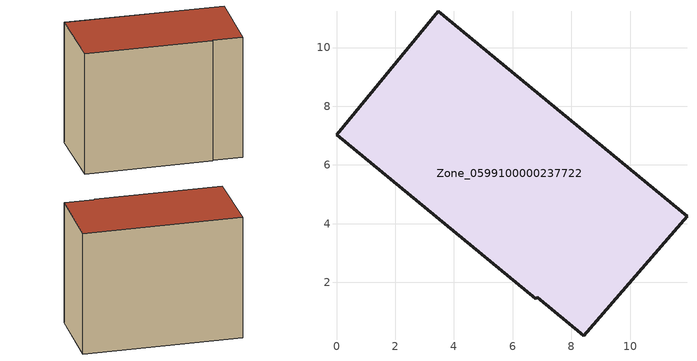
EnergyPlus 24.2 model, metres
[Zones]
Zone_0599100000237722
 floor ground (C_G): 8.43,0.18 6.84,1.5 6.78,1.44 0,7.03 3.47,11.23 11.94,4.25 z0
 wall outside (C_F): 11.94,4.25 3.47,11.23 0,7.03 6.78,1.44 6.84,1.5 8.43,0.18 11.94,4.25 z0:8.69
 roof outside (C_R): 6.84,1.5 8.43,0.18 11.94,4.25 3.47,11.23 0,7.03 6.78,1.44 z8.69
[BUILDING]
Pand.0599100000237722: North Axis=0; Terrain=City; Loads Convergence Tolerance Value=0.04; Temperature Convergence Tolerance Value=0.4; Solar Distribution=FullExterior; Maximum Number of Warmup Days=25; Minimum Number of Warmup Days=1
[Site:Location]
Rotterdam.The.Hague.AP_ZH_NLD Design_Conditions: Latitude=51.96; Longitude=4.45; Time Zone=1; Elevation=-4.5
[SITE:GROUNDTEMPERATURE:BUILDINGSURFACE]
18, 18, 18, 18, 18, 18, 18, 18, 18, 18, 18, 18
[MATERIAL] Thermal Absorptance=0.9; Solar Absorptance=0.7; Visible Absorptance=0.7
Name | Roughness | Thickness | Conductivity | Density | Specific Heat
G.TI.1992-2005 | MediumSmooth | 0.15 | 0.06 | 540 | 1210
F.TI.1992-2005 | Rough | 0.3 | 0.12 | 1920 | 840
R.TI.1992-2005 | MediumRough | 0.2 | 0.08 | 1500 | 1000
[CONSTRUCTION]
C_G: G.TI.1992-2005
C_F: F.TI.1992-2005
C_R: R.TI.1992-2005
[ZONE]
Zone_0599100000237722: Type=1; Multiplier=1; Ceiling Height=Autocalculate; Volume=Autocalculate; Floor Area=autocalculate; Part of Total Floor Area=Yes
[ZONEINFILTRATION:DESIGNFLOWRATE]
Infil_Zone_0599100000237722: Zone or ZoneList or Space or SpaceList=Zone_0599100000237722; Schedule=AlwaysOn; Design Flow Rate Calculation Method=Flow/Area; Flow Rate per Floor Area=0.0015; Constant Term Coefficient=1; Temperature Term Coefficient=0; Velocity Term Coefficient=0; Velocity Squared Term Coefficient=0
[HVACTEMPLATE:ZONE:IDEALLOADSAIRSYSTEM]
Zone_0599100000237722: Maximum Heating Supply Air Temperature=50; Minimum Cooling Supply Air Temperature=13; Maximum Heating Supply Air Humidity Ratio=0.0156; Minimum Cooling Supply Air Humidity Ratio=0.0077; Heating Limit=NoLimit; Cooling Limit=NoLimit; Dehumidification Control Type=ConstantSensibleHeatRatio; Cooling Sensible Heat Ratio=0.7; Dehumidification Setpoint=60; Humidification Control Type=None; Humidification Setpoint=30; Outdoor Air Method=None; Outdoor Air Flow Rate per Person=0.00944; Outdoor Air Flow Rate per Zone Floor Area=0; Outdoor Air Flow Rate per Zone=0; Demand Controlled Ventilation Type=None; Outdoor Air Economizer Type=NoEconomizer; Heat Recovery Type=None; Sensible Heat Recovery Effectiveness=0.7; Latent Heat Recovery Effectiveness=0.65
[ZONECONTROL:THERMOSTAT]
ThermostatControl_Zone_0599100000237722: Zone or ZoneList=Zone_0599100000237722; Control Type Schedule=DualSetpointControlType; Control 1=Thermostat_Zone_0599100000237722; Temperature Difference Between Cutout And Setpoint=0
[THERMOSTATSETPOINT:DUALSETPOINT]
Thermostat_Zone_0599100000237722: Heating Setpoint Temperature Schedule=HeatingSetpoint_Zone_0599100000237722; Cooling Setpoint Temperature Schedule=CoolingSetpoint_Zone_0599100000237722
[SCHEDULE:COMPACT]
HeatingSetpoint_Zone_0599100000237722: Through: 12/31, For: AllDays, Until: 24:00, 21
CoolingSetpoint_Zone_0599100000237722: Through: 12/31, For: AllDays, Until: 24:00, 24
DualSetpointControlType: Through: 12/31, For: AllDays, Until: 24:00, 4
AlwaysOn: Through: 12/31, For: AllDays, Until: 24:00, 1
